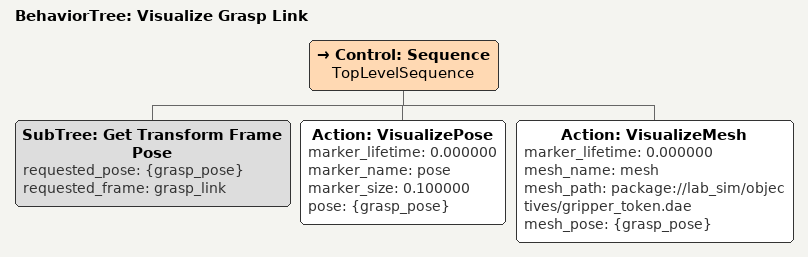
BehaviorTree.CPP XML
<?xml version="1.0" encoding="UTF-8" ?>
<root BTCPP_format="4" main_tree_to_execute="Visualize Grasp Link">
  <BehaviorTree ID="Visualize Grasp Link" _description="">
    <Control ID="Sequence" name="TopLevelSequence">
      <SubTree
        ID="Get Transform Frame Pose"
        requested_pose="{grasp_pose}"
        requested_frame="grasp_link"
      />
      <Action
        ID="VisualizePose"
        marker_lifetime="0.000000"
        marker_name="pose"
        marker_size="0.100000"
        pose="{grasp_pose}"
      />
      <Action
        ID="VisualizeMesh"
        marker_lifetime="0.000000"
        mesh_name="mesh"
        mesh_path="package://lab_sim/objectives/gripper_token.dae"
        mesh_pose="{grasp_pose}"
      />
    </Control>
  </BehaviorTree>
</root>
